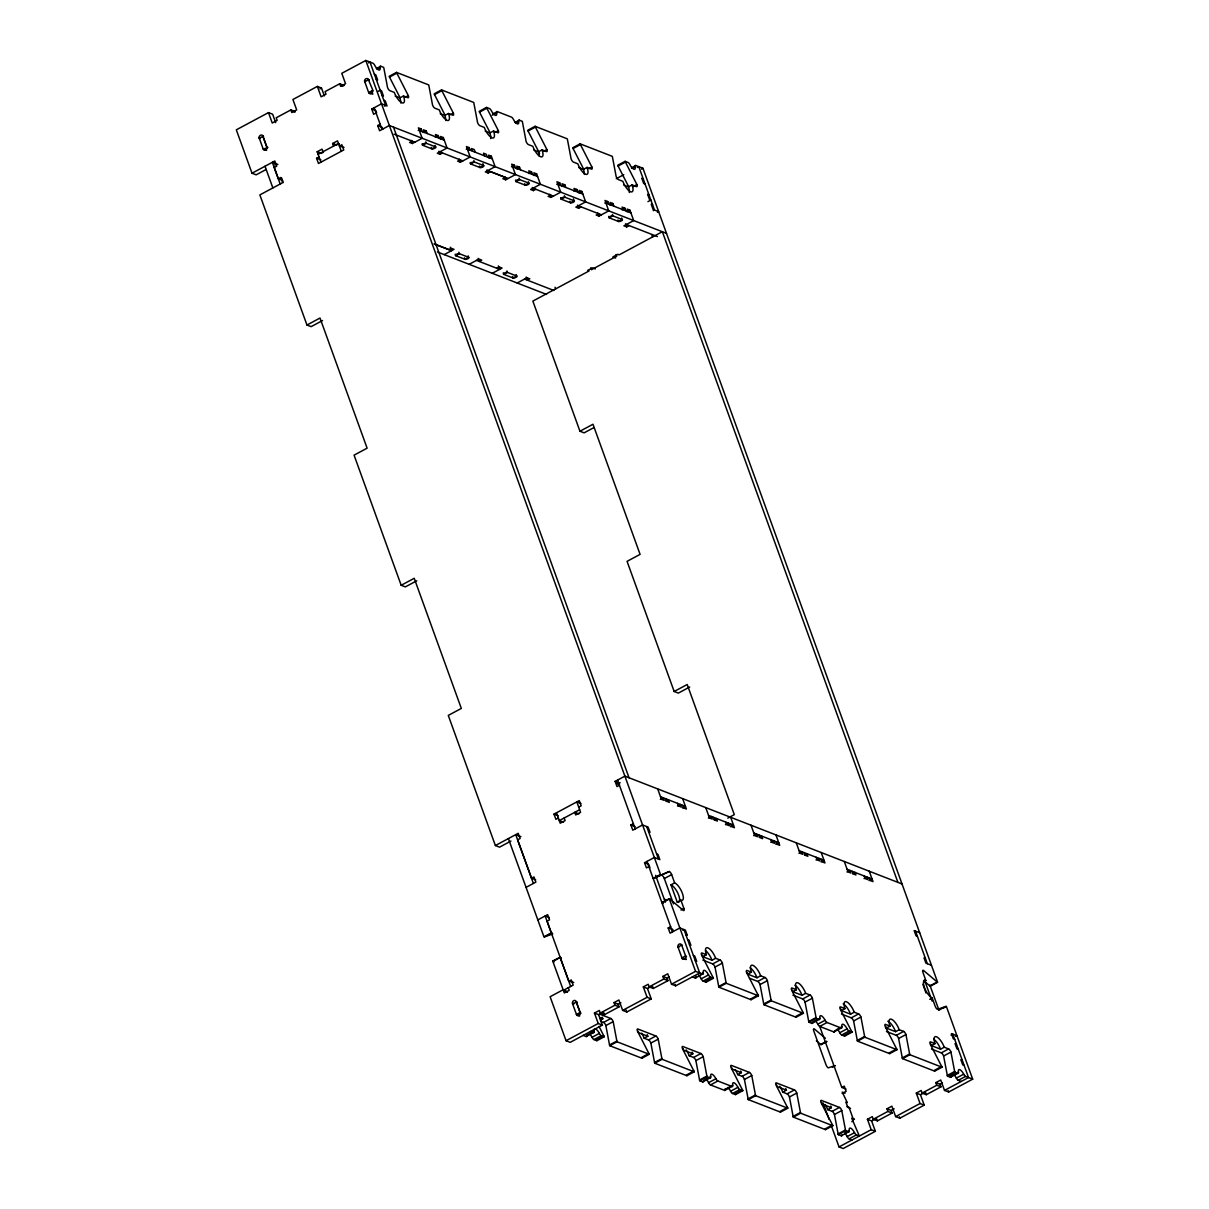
<?xml version="1.0" encoding="UTF-8"?>
<svg xmlns="http://www.w3.org/2000/svg" width="1209" height="1209" viewBox="0 0 1209 1209"><rect width="100%" height="100%" fill="white"/><g stroke="black" fill="none" stroke-linecap="round" stroke-linejoin="round"><path stroke-width="1.5" d="M275.697 122.668L272.645 114.22L268.489 112.603L236.314 129.831L252.016 173.219L256.172 174.837L266.146 169.487M324.329 95.843L321.503 88.03L317.347 86.413L292.91 99.501L296.689 109.913L291.792 112.543L290.855 109.928L276.196 117.787L277.133 120.386L272.252 123.016L268.489 112.603M400.179 97.944L389.51 77.089A2.962 1.043 61.8 0 1 389.192 76.318L396.522 72.389A2.962 1.043 61.8 0 0 396.839 73.16L408.325 95.632A2.962 1.043 61.8 0 1 407.886 97.687L403.504 95.979A9.868 3.491 61.8 0 1 402.023 102.856A9.868 3.491 61.8 0 1 394.255 92.383L389.872 90.675A2.962 1.043 61.8 0 1 387.545 87.532L383.858 68.112A2.962 1.043 61.8 0 0 383.646 67.387L380.729 66.253A2.962 1.043 61.8 0 0 380.049 67.477A5.924 2.086 61.8 0 1 378.689 69.941A5.924 2.086 61.8 0 1 374.82 65.452A2.962 1.043 61.8 0 0 372.886 63.2L365.813 60.45L341.784 73.326L345.547 83.738L340.666 86.353L339.729 83.753L325.07 91.612L326.007 94.211L321.126 96.826L317.347 86.413M319.977 88.846L321.503 88.03M368.473 62.868L369.969 62.067L385.671 105.44L384.447 106.105M294.104 112.044L295.132 111.878M342.056 86.353L343.945 85.537M376.331 68.611L380.729 66.253M377.117 69.049L380.049 67.477M259.255 138.264L262.912 136.3L266.841 147.135A2.222 1.919 -68.7 0 1 265.753 150.052A2.222 1.919 -68.7 0 1 263.214 149.085L259.179 137.917A1.677 1.451 -68.7 0 1 259.149 136.844L259.512 136.088A2.584 2.237 -68.7 0 1 261.688 135.045L262.036 135.136A1.693 1.466 -68.7 0 1 262.837 135.952L263.622 136.254M364.755 81.728L368.428 79.764M389.51 77.089L396.839 73.16M267.914 147.528L263.184 149.1L266.6 150.4M377.737 91.567L380.17 90.267L381.56 90.796L383.449 96.01L382.059 95.466M252.016 173.219L274.821 160.993L276.71 166.192L274.262 167.507L278.342 178.781L282.498 180.398M376.075 112.966L373.626 114.266L371.737 109.067L381.515 103.823L387.061 105.984L385.172 100.77L383.782 100.241M274.7 164.908L276.12 164.137M395.207 96.146L399.831 97.944L403.504 95.979M405.393 97.188L408.325 95.632M320.929 162.187L317.166 151.775L322.047 149.145L322.999 151.76M333.578 146.077L332.641 143.478L337.523 140.864L341.301 151.276M318.103 154.374L338.46 143.463M322.244 152.893L323.453 152.243M338.021 144.445L339.245 143.78M490.204 132.975L479.535 112.12A2.962 1.043 61.8 0 1 479.217 111.349L486.547 107.42A2.962 1.043 61.8 0 0 486.864 108.19L498.35 130.648A2.962 1.043 61.8 0 1 497.912 132.718L493.514 131.01A9.868 3.491 61.8 0 1 492.048 137.886A9.868 3.491 61.8 0 1 484.28 127.413L479.897 125.706A2.962 1.043 61.8 0 1 477.57 122.562L473.883 103.143A2.962 1.043 61.8 0 0 473.671 102.417L441.527 89.904L434.197 93.834A2.962 1.043 61.8 0 0 434.53 94.604L445.184 115.46M434.53 94.604L441.859 90.675A2.962 1.043 61.8 0 1 441.527 89.904M278.342 178.781L280.79 177.481L282.664 182.68L259.859 194.906L306.965 325.025L311.121 326.642L322.531 320.536M344.021 147.438L339.412 146.062L341.86 144.763L343.734 149.961L318.481 163.487L316.607 158.288L319.04 156.974M666.507 233.337L389.358 125.509L379.596 130.753L377.707 125.54L380.155 124.24M316.607 158.288L320.914 159.815M440.227 113.661L444.836 115.46L448.509 113.495L452.891 115.203A2.962 1.043 61.8 0 0 453.345 113.132L441.859 90.675M418.223 130.512L421.155 128.94L422.107 131.539M450.413 114.704L453.345 113.132M423.316 132.491L426.248 130.92L427.185 133.519M412.042 141.136L409.594 142.435L412.375 143.523L422.153 138.279L418.39 127.867L421.155 128.94M479.535 112.12L486.864 108.19M435.316 137.161L438.247 135.589L439.199 138.189M422.682 145.261L426.354 143.297L435.588 146.878A2.222 0.786 -19.9 0 1 434.772 148.284A2.222 0.786 -19.9 0 1 431.9 148.858L422.666 145.261L422.137 143.795M440.408 139.141L443.34 137.569L447.088 147.982L437.31 153.226L440.076 154.299L442.524 152.999M492.909 113.963L497.307 111.606L511.467 117.122A2.962 1.043 61.8 0 1 513.402 119.359A5.924 2.086 61.8 0 0 517.271 123.847A5.924 2.086 61.8 0 0 518.616 121.399A2.962 1.043 61.8 0 1 519.296 120.159L522.228 121.308A2.962 1.043 61.8 0 1 522.439 122.018L526.111 141.453A2.962 1.043 61.8 0 0 528.439 144.596L532.821 146.304A9.868 3.491 61.8 0 0 540.589 156.777A9.868 3.491 61.8 0 0 542.07 149.886L546.453 151.593A2.962 1.043 61.8 0 0 546.891 149.538L535.406 127.066A2.962 1.043 61.8 0 1 535.088 126.31L527.759 130.24A2.962 1.043 61.8 0 0 528.076 130.995L539.562 153.467M492.229 115.187L496.627 112.83A2.962 1.043 61.8 0 1 497.307 111.606M485.232 131.177L489.857 132.975L493.514 131.01M495.418 132.219L498.35 130.648M514.898 122.517L519.296 120.159M466.266 149.206L469.198 147.634L470.135 150.233M515.684 122.955L518.616 121.399M460.07 159.815L457.637 161.129L460.402 162.202L470.195 156.958L466.432 146.546L469.198 147.634M528.076 130.995L535.406 127.066M474.381 161.976L470.724 163.94L470.165 162.49M488.436 157.82L491.368 156.248L495.116 166.676L485.353 171.905L488.119 172.993L490.567 171.678L505.362 177.421L502.914 178.736L505.694 179.809L515.457 174.58L511.694 164.167L514.46 165.24L515.412 167.839M533.789 150.052L538.398 151.85L542.07 149.886M511.528 166.812L514.46 165.24M543.959 151.11L546.891 149.538M516.621 168.792L519.553 167.22L520.49 169.819M628.771 186.881L618.101 166.026A2.962 1.043 61.8 0 1 617.784 165.255L625.113 161.326A2.962 1.043 61.8 0 0 625.431 162.097L636.916 184.554A2.962 1.043 61.8 0 1 636.478 186.624L632.095 184.917A9.868 3.491 61.8 0 1 630.614 191.793A9.868 3.491 61.8 0 1 622.847 181.32L618.464 179.612A2.962 1.043 61.8 0 1 616.137 176.469L612.464 157.049A2.962 1.043 61.8 0 0 612.253 156.324L580.093 143.826L572.764 147.74A2.962 1.043 61.8 0 0 573.096 148.511L583.766 169.366M573.096 148.511L580.426 144.581A2.962 1.043 61.8 0 1 580.093 143.826M528.62 173.461L531.552 171.89L532.504 174.489M533.698 175.441L536.63 173.869L540.408 184.282L530.63 189.511L533.396 190.599L535.844 189.284M578.794 167.567L583.418 169.366L587.075 167.401L591.473 169.109A2.962 1.043 61.8 0 0 591.911 167.054L580.426 144.581M556.805 184.418L559.737 182.846L560.674 185.461M588.979 168.625L591.911 167.054M561.883 186.398L564.815 184.826L565.752 187.425M306.965 325.025L320.007 318.043L367.113 448.176L354.071 455.158L401.176 585.277L405.332 586.894L416.742 580.788M550.609 195.042L548.161 196.357L550.941 197.43L560.734 192.186L556.956 181.773L559.737 182.846M444.217 254.615L454.01 249.356L451.244 248.283L448.796 249.598L434.001 243.855M618.101 166.026L625.431 162.097M573.882 191.067L576.829 189.496L577.766 192.11M578.975 193.047L581.907 191.475L585.655 201.903L575.877 207.132L578.658 208.205L581.091 206.905M631.476 167.87L635.874 165.512L642.946 168.278L937.61 982.267L930.28 986.196M632.262 168.308L635.193 166.751A2.962 1.043 61.8 0 1 635.874 165.512M464.981 259.3L468.639 257.336L468.14 255.855M616.273 178.72L623.784 174.7M637.294 167.462L638.79 166.661L654.492 210.034L653.268 210.683M641.45 169.079L642.946 168.278M469.168 264.318L478.96 259.058L481.726 260.147L479.293 261.446L478.159 258.333M623.799 185.083L628.423 186.881L632.095 184.917M632.519 186.911L636.916 184.554M604.832 203.112L607.764 201.54L608.716 204.14M609.91 205.092L612.857 203.52L613.794 206.119M496.839 268.277L499.287 266.977L502.052 268.05L492.259 273.294M598.651 213.736L596.203 215.036L598.969 216.124L608.762 210.865M621.925 209.762L624.857 208.19L625.809 210.789M627.003 211.741L629.934 210.17L633.697 220.582L623.92 225.826L626.685 226.899L629.133 225.584M647.948 201.631L650.88 200.059L649.505 199.515L647.616 194.317L649.006 194.845M513.024 277.979L516.681 276.015L516.167 274.549M517.21 282.997L526.988 277.753L529.769 278.826L527.32 280.14L526.187 277.012M657.424 212.3L658.648 211.651L653.102 209.489L651.228 204.291L652.618 204.82M595.296 268.927L592.531 267.839L587.634 270.468L589.025 270.997L532.852 301.101L579.957 431.235L592.984 424.253L640.09 554.372L627.063 561.354L674.169 691.488L678.325 693.105L689.719 686.999M593.876 427.608L584.113 432.852L579.957 431.235M401.176 585.277L414.219 578.295L461.324 708.429L448.282 715.411L495.388 845.544L499.544 847.161L510.954 841.041M674.169 691.488L687.196 684.506L734.301 814.639L727.788 818.13M495.388 845.544L518.193 833.318L520.082 838.517L517.633 839.832L531.537 878.218L535.693 879.835M558.346 818.025L555.898 819.324L554.009 814.125L579.262 800.6L581.151 805.799L578.703 807.113M619.446 785.276L616.998 786.591L615.124 781.392L624.887 776.148L902.035 883.975M616.817 784.324L620.066 782.571M579.64 809.713L559.283 820.624L563.439 822.241M660.356 799.361L663.288 797.789L664.225 800.403L661.459 799.315L657.681 788.903M665.917 801.083L668.365 799.769L669.302 802.368L666.537 801.295L665.6 798.696M531.537 878.218L533.97 876.918L535.859 882.117L526.051 887.376M648.598 831.777L649.989 832.306L648.1 827.107L642.553 824.946L632.775 830.19L630.902 824.976L633.335 823.677M677.448 806.01L680.38 804.438L681.317 807.053L678.551 805.965L677.599 803.365M682.511 808.005L685.443 806.433L660.492 796.731M708.383 818.055L711.315 816.483L712.267 819.082L709.487 818.009L705.724 807.597M713.96 819.762L716.408 818.463L717.345 821.062L714.579 819.989L713.627 817.375M537.824 919.898L547.632 914.654L549.521 919.853L547.072 921.167L568.819 981.24L573.746 982.449M648.885 866.611L646.437 867.926L644.563 862.712L654.326 857.483L659.872 859.629L657.998 854.431L656.608 853.886M725.476 824.704L728.407 823.133L729.359 825.732L726.579 824.659L725.642 822.06M730.538 826.684L733.47 825.112L708.534 815.41M653.147 878.369L660.477 874.439L365.813 60.45M669.333 871.493L653.495 878.414L669.333 871.493A2.962 1.043 61.8 0 1 671.66 874.636L674.637 882.872A9.868 3.491 61.8 0 1 682.405 893.345A9.868 3.491 61.8 0 1 680.924 900.221L683.901 908.473A2.962 1.043 61.8 0 1 683.463 910.528L669.65 898.861A2.962 1.043 61.8 0 0 669.348 898.665L661.882 902.534A2.962 1.043 61.8 0 1 662.32 902.791L663.182 903.516M662.003 875.422A2.962 1.043 61.8 0 1 664.33 878.565L671.66 874.636M753.66 835.661L756.592 834.089L757.529 836.704L754.764 835.615L750.985 825.203M759.222 837.384L761.67 836.069L762.607 838.668L759.841 837.595L758.889 834.996M680.924 900.221L677.252 902.186L670.98 884.837L674.637 882.872M770.753 842.31L773.684 840.739L774.621 843.353L771.841 842.265L770.904 839.666M561.339 958.087L560.477 957.362A2.962 1.043 61.8 0 0 560.175 957.15L552.709 961.019L564.316 992.967L569.212 990.352L568.26 987.753M552.845 961.079A2.962 1.043 61.8 0 1 553.148 961.291L560.477 957.362M662.32 902.791L669.65 898.861M775.83 844.29L778.762 842.718L753.812 833.016M680.969 910.045L683.901 908.473M798.922 853.282L801.854 851.71L802.791 854.31L800.026 853.237L796.263 842.824M568.819 981.24L571.268 979.925L573.157 985.139L563.349 990.383L567.505 992L563.152 989.748L550.125 996.73L566.054 1040.722L570.21 1042.339L602.384 1025.111L598.606 1014.699L594.45 1013.082L599.347 1010.467L600.284 1013.066L604.44 1014.683L619.099 1006.825L618.162 1004.226L614.006 1002.609L618.887 999.994L622.65 1010.392L626.806 1012.009L651.243 998.921L647.48 988.509L643.324 986.892L648.205 984.277L649.142 986.876L653.313 988.494L667.972 980.65L667.02 978.036L662.864 976.419L667.761 973.804L671.524 984.217L675.68 985.834L699.709 972.958L684.007 929.585L682.783 930.235M685.896 934.784L687.271 935.328L685.397 930.114L679.851 927.968L670.073 933.197L668.184 927.998L670.632 926.683M804.484 854.99L806.932 853.675L807.869 856.289L805.103 855.201L804.166 852.602M668.184 927.998L672.808 929.373M816.015 859.931L818.946 858.36L819.883 860.959L817.118 859.871L816.166 857.272M821.077 861.911L824.009 860.34L799.058 850.637M577.237 1002.034L572.507 1003.606L576.587 1014.759A1.693 1.466 -68.7 0 0 577.388 1015.575L577.736 1015.666A2.584 2.237 -68.7 0 0 579.897 1014.608L580.275 1013.867A1.677 1.451 -68.7 0 0 580.244 1012.794L576.209 1001.626A2.222 1.919 -68.7 0 0 573.671 1000.659A2.222 1.919 -68.7 0 0 572.537 1003.591L573.837 1004.09M685.609 955.956L681.936 957.921L686.092 959.538M846.965 871.961L849.897 870.389L850.834 873.004L848.068 871.916L844.29 861.503M852.526 873.684L854.975 872.369L855.912 874.968L853.146 873.895L852.194 871.296M702.248 955.11A9.868 3.491 61.8 0 0 702.746 956.667L706.404 954.702A9.868 3.491 61.8 0 1 707.885 947.826A9.868 3.491 61.8 0 1 715.652 958.284L720.035 959.991A2.962 1.043 61.8 0 1 722.362 963.135L726.05 982.569A2.962 1.043 61.8 0 0 726.261 983.28L758.406 995.793L751.076 999.722L718.917 987.209A2.962 1.043 61.8 0 1 718.705 986.499L715.033 967.064A2.962 1.043 61.8 0 0 712.706 963.921L702.882 960.097M600.284 1013.066L614.943 1005.208L619.099 1006.825M649.142 986.876L663.817 979.018L667.972 980.65M598.606 1014.699L602.581 1012.568M618.162 1004.226L620.912 1002.745M647.48 988.509L651.137 986.544M667.02 978.036L669.166 976.887M864.042 878.611L866.974 877.039L867.926 879.653L865.145 878.565L864.208 875.966M600.359 1020.064L602.807 1018.749A9.868 3.491 61.8 0 0 602.158 1017.147M702.746 956.667L711.98 960.248L715.652 958.284M566.054 1040.722L598.228 1023.494L602.384 1025.111M622.65 1010.392L647.087 997.304L651.243 998.921M671.524 984.217L695.553 971.341L702.625 974.091A2.962 1.043 61.8 0 0 703.306 972.867A5.924 2.086 61.8 0 1 704.666 970.419A5.924 2.086 61.8 0 1 708.534 974.907A2.962 1.043 61.8 0 0 710.469 977.144L713.386 978.277L706.056 982.207L703.139 981.073A2.962 1.043 61.8 0 1 701.205 978.822A5.924 2.086 61.8 0 0 698.485 975.104M603.533 1022.421L610.862 1018.492A2.962 1.043 61.8 0 1 613.19 1021.635L616.862 1041.055A2.962 1.043 61.8 0 0 617.074 1041.78L649.233 1054.293L641.903 1058.223L609.744 1045.709A2.962 1.043 61.8 0 1 609.532 1044.984L605.86 1025.564A2.962 1.043 61.8 0 0 603.533 1022.421L600.601 1021.288M712.706 963.921L720.035 959.991M869.105 880.605L872.037 879.034L847.101 869.331M586.803 1035.297L594.133 1031.368A5.924 2.086 61.8 0 1 595.493 1028.919A5.924 2.086 61.8 0 1 599.362 1033.393A2.962 1.043 61.8 0 0 601.296 1035.645L604.213 1036.778L596.883 1040.707L593.967 1039.574A2.962 1.043 61.8 0 1 592.032 1037.322A5.924 2.086 61.8 0 0 590.113 1034.42M700.374 974.439L703.306 972.867M605.86 1025.564L613.19 1021.635M715.033 967.064L722.362 963.135M583.206 1035.388L586.123 1036.521L593.453 1032.592A2.962 1.043 61.8 0 0 594.133 1031.368M692.379 976.887L695.296 978.021L702.625 974.091M592.032 1037.322L599.362 1033.393M701.205 978.822L708.534 974.907M593.967 1039.574L601.296 1035.645M703.139 981.073L710.469 977.144M598.969 1026.381L603.896 1036.007L596.566 1039.936A2.962 1.043 61.8 0 1 596.883 1040.707M706.404 954.702L702.021 952.994A2.962 1.043 61.8 0 0 701.583 955.05L713.068 977.522L705.739 981.436A2.962 1.043 61.8 0 1 706.056 982.207M609.532 1044.984L616.862 1041.055M718.705 986.499L726.05 982.569M609.744 1045.709L617.074 1041.78M718.917 987.209L726.261 983.28M747.268 972.625A9.868 3.491 61.8 0 0 747.751 974.167L751.424 972.202A9.868 3.491 61.8 0 1 752.905 965.326A9.868 3.491 61.8 0 1 760.657 975.799L765.055 977.507A2.962 1.043 61.8 0 1 767.383 980.65L771.055 1000.07A2.962 1.043 61.8 0 0 771.266 1000.795L803.411 1013.308L796.081 1017.237L763.937 1004.724A2.962 1.043 61.8 0 1 763.725 1003.999L760.053 984.579A2.962 1.043 61.8 0 0 757.726 981.436L749.535 978.247M641.692 1033.181A9.868 3.491 61.8 0 1 644.155 1038.229L647.828 1036.264A9.868 3.491 61.8 0 0 647.178 1034.662M747.751 974.167L757 977.764L760.657 975.799M648.538 1039.936L655.867 1036.007A2.962 1.043 61.8 0 1 658.195 1039.151L661.882 1058.57A2.962 1.043 61.8 0 0 662.094 1059.296L694.238 1071.809L686.908 1075.738L654.764 1063.225A2.962 1.043 61.8 0 1 654.553 1062.499L650.865 1043.08A2.962 1.043 61.8 0 0 648.538 1039.936L644.155 1038.229M757.726 981.436L765.055 977.507M650.865 1043.08L658.195 1039.151M760.053 984.579L767.383 980.65M655.867 1036.007L637.853 1028.995A2.962 1.043 61.8 0 0 637.415 1031.065L648.901 1053.523L641.571 1057.452A2.962 1.043 61.8 0 1 641.903 1058.223M751.424 972.202L747.041 970.495A2.962 1.043 61.8 0 0 746.588 972.565L758.073 995.022L750.744 998.951A2.962 1.043 61.8 0 1 751.076 999.722M654.553 1062.499L661.882 1058.57M763.725 1003.999L771.055 1000.07M654.764 1063.225L662.094 1059.296M763.937 1004.724L771.266 1000.795M792.273 990.141A9.868 3.491 61.8 0 0 792.772 991.682L796.429 989.718A9.868 3.491 61.8 0 1 797.91 982.841A9.868 3.491 61.8 0 1 805.678 993.314L810.06 995.022A2.962 1.043 61.8 0 1 812.388 998.166L816.06 1017.585A2.962 1.043 61.8 0 0 816.271 1018.31L819.203 1019.444A2.962 1.043 61.8 0 0 819.883 1018.22A5.924 2.086 61.8 0 1 821.228 1015.772A5.924 2.086 61.8 0 1 825.112 1020.26A2.962 1.043 61.8 0 0 827.047 1022.497L841.192 1028.013A2.962 1.043 61.8 0 0 841.872 1026.773A5.924 2.086 61.8 0 1 843.232 1024.325A5.924 2.086 61.8 0 1 847.101 1028.814A2.962 1.043 61.8 0 0 849.035 1031.05L851.967 1032.199L844.623 1036.113L841.706 1034.98A2.962 1.043 61.8 0 1 839.771 1032.743A5.924 2.086 61.8 0 0 837.58 1029.539M686.153 1049.865A9.868 3.491 61.8 0 1 689.16 1055.744L692.833 1053.78A9.868 3.491 61.8 0 0 692.183 1052.162M792.772 991.682L802.005 995.279L805.678 993.314M689.16 1055.744L693.558 1057.452L700.888 1053.523A2.962 1.043 61.8 0 1 703.215 1056.666L706.887 1076.086A2.962 1.043 61.8 0 0 707.099 1076.811L710.031 1077.944A2.962 1.043 61.8 0 0 710.711 1076.72A5.924 2.086 61.8 0 1 712.056 1074.257A5.924 2.086 61.8 0 1 715.924 1078.745A2.962 1.043 61.8 0 0 717.859 1080.997L732.019 1086.498A2.962 1.043 61.8 0 0 732.699 1085.274A5.924 2.086 61.8 0 1 734.059 1082.826A5.924 2.086 61.8 0 1 737.928 1087.314A2.962 1.043 61.8 0 0 739.863 1089.551L742.779 1090.684L735.45 1094.613L732.533 1093.48A2.962 1.043 61.8 0 1 730.599 1091.243A5.924 2.086 61.8 0 0 727.878 1087.511M792.908 995.128L802.731 998.951L810.06 995.022M710.031 1077.944L702.701 1081.874L699.769 1080.74A2.962 1.043 61.8 0 1 699.558 1080.015L695.885 1060.595L703.215 1056.666M819.203 1019.444L811.874 1023.373L808.942 1022.24A2.962 1.043 61.8 0 1 808.73 1021.514L805.058 1002.095L812.388 998.166M700.888 1053.523L682.873 1046.51A2.962 1.043 61.8 0 0 682.435 1048.581L693.906 1071.038L686.576 1074.967A2.962 1.043 61.8 0 1 686.908 1075.738M796.429 989.718L792.046 988.01A2.962 1.043 61.8 0 0 791.608 990.08L803.093 1012.538L795.764 1016.467A2.962 1.043 61.8 0 1 796.081 1017.237M699.558 1080.015L706.887 1076.086M808.73 1021.514L816.06 1017.585M699.769 1080.74L707.099 1076.811M808.942 1022.24L816.271 1018.31M710.711 1076.72L703.381 1080.65A2.962 1.043 61.8 0 1 702.701 1081.874M819.883 1018.22L812.554 1022.149A2.962 1.043 61.8 0 1 811.874 1023.373M840.814 1009.016A9.868 3.491 61.8 0 0 841.313 1010.573L844.985 1008.608A9.868 3.491 61.8 0 1 846.451 1001.732A9.868 3.491 61.8 0 1 854.219 1012.205L858.602 1013.913A2.962 1.043 61.8 0 1 860.929 1017.056L864.616 1036.476A2.962 1.043 61.8 0 0 864.828 1037.201L896.972 1049.699L889.643 1053.628L857.498 1041.13A2.962 1.043 61.8 0 1 857.287 1040.405L853.599 1020.97A2.962 1.043 61.8 0 0 851.272 1017.842L841.449 1014.019M705.89 1078.957A5.924 2.086 61.8 0 1 708.595 1082.675L715.924 1078.745M815.591 1020.97A5.924 2.086 61.8 0 1 817.768 1024.174L825.112 1020.26M708.595 1082.675A2.962 1.043 61.8 0 0 710.529 1084.926L717.859 1080.997M817.768 1024.174A2.962 1.043 61.8 0 0 819.702 1026.426L827.047 1022.497M735.238 1069.587A9.868 3.491 61.8 0 1 737.717 1074.62L741.374 1072.655A9.868 3.491 61.8 0 0 740.724 1071.053M841.313 1010.573L850.547 1014.17L854.219 1012.205M742.099 1076.327L749.429 1072.413A2.962 1.043 61.8 0 1 751.756 1075.542L755.444 1094.976A2.962 1.043 61.8 0 0 755.655 1095.702L787.8 1108.2L780.47 1112.129L748.326 1099.616A2.962 1.043 61.8 0 1 748.114 1098.905L744.427 1079.471A2.962 1.043 61.8 0 0 742.099 1076.327L737.717 1074.62M851.272 1017.842L858.602 1013.913M923.464 981.95L925.913 980.635L922.92 972.399A2.962 1.043 61.8 0 1 923.374 970.328L937.171 981.995A2.962 1.043 61.8 0 0 937.489 982.207M710.529 1084.926L724.69 1090.427A2.962 1.043 61.8 0 0 725.37 1089.203L732.699 1085.274M836.008 1029.917L841.872 1026.773M744.427 1079.471L751.756 1075.542M853.599 1020.97L860.929 1017.056M724.69 1090.427L732.019 1086.498M819.702 1026.426L833.862 1031.927L841.192 1028.013M730.599 1091.243L737.928 1087.314M839.771 1032.743L847.101 1028.814M816.362 1040.783L820.669 1044.425L826.533 1041.281M923.812 980.816L929.842 985.924L937.171 981.995M821.107 1044.682L826.971 1041.538M732.533 1093.48L739.863 1089.551M841.706 1034.98L849.035 1031.05M749.429 1072.413L731.415 1065.401A2.962 1.043 61.8 0 0 730.977 1067.456L742.462 1089.929L735.132 1093.843A2.962 1.043 61.8 0 1 735.45 1094.613M844.985 1008.608L840.587 1006.901A2.962 1.043 61.8 0 0 840.149 1008.971L851.635 1031.428L844.305 1035.357A2.962 1.043 61.8 0 1 844.623 1036.113M929.751 999.299L932.184 997.984L935.177 1006.22A2.962 1.043 61.8 0 0 937.504 1009.364L945.997 1006.372L938.668 1010.301M748.114 1098.905L755.444 1094.976M857.287 1040.405L864.616 1036.476M748.326 1099.616L755.655 1095.702M857.498 1041.13L864.828 1037.201M885.834 1026.532A9.868 3.491 61.8 0 0 886.333 1028.088L889.99 1026.124A9.868 3.491 61.8 0 1 891.471 1019.247A9.868 3.491 61.8 0 1 899.224 1029.72L903.622 1031.413A2.962 1.043 61.8 0 1 905.949 1034.556L909.621 1053.991A2.962 1.043 61.8 0 0 909.833 1054.716L941.977 1067.215L934.648 1071.144L902.503 1058.631A2.962 1.043 61.8 0 1 902.292 1057.92L898.619 1038.486A2.962 1.043 61.8 0 0 896.292 1035.342L886.469 1031.519M779.714 1086.271A9.868 3.491 61.8 0 1 782.722 1092.135L786.394 1090.17A9.868 3.491 61.8 0 0 785.744 1088.568M886.333 1028.088L895.567 1031.67L899.224 1029.72M832.427 1067.23L835.359 1065.658M943.428 1007.989L946.36 1006.417L972.686 1079.169L948.657 1092.029L944.501 1090.412L940.738 1080.015L935.842 1082.629L936.794 1085.229L940.95 1086.846L926.29 1094.704L922.135 1093.087L921.182 1090.488L916.301 1093.102L920.064 1103.515L924.22 1105.132L899.798 1118.219L895.642 1116.602L891.864 1106.19L886.983 1108.804L887.92 1111.419L892.076 1113.036L877.417 1120.879L873.261 1119.262L872.324 1116.663L867.427 1119.277L871.205 1129.69L875.361 1131.307L843.187 1148.55L839.031 1146.933L831.067 1124.929M787.119 1093.843L794.449 1089.914A2.962 1.043 61.8 0 1 796.776 1093.057L800.449 1112.492A2.962 1.043 61.8 0 0 800.66 1113.202L832.805 1125.715L825.475 1129.644L793.331 1117.131A2.962 1.043 61.8 0 1 793.119 1116.406L789.447 1096.986A2.962 1.043 61.8 0 0 787.119 1093.843L782.722 1092.135M896.292 1035.342L903.622 1031.413M789.447 1096.986L796.776 1093.057M898.619 1038.486L905.949 1034.556M794.449 1089.914L776.435 1082.916A2.962 1.043 61.8 0 0 775.982 1084.972L787.467 1107.429L780.137 1111.358A2.962 1.043 61.8 0 1 780.47 1112.129M889.99 1026.124L885.608 1024.416A2.962 1.043 61.8 0 0 885.154 1026.471L896.64 1048.944L889.31 1052.858A2.962 1.043 61.8 0 1 889.643 1053.628M820.065 1027.363L841.812 1087.435L844.245 1086.135L846.134 1091.334L842.159 1093.465M793.119 1116.406L800.449 1112.492M902.292 1057.92L909.621 1053.991M793.331 1117.131L800.66 1113.202M902.503 1058.631L909.833 1054.716M930.839 1044.047A9.868 3.491 61.8 0 0 931.338 1045.589L935.01 1043.624A9.868 3.491 61.8 0 1 936.476 1036.748A9.868 3.491 61.8 0 1 944.244 1047.221L948.627 1048.928A2.962 1.043 61.8 0 1 950.954 1052.072L954.642 1071.506A2.962 1.043 61.8 0 0 954.853 1072.217L957.77 1073.365A2.962 1.043 61.8 0 0 958.45 1072.126A5.924 2.086 61.8 0 1 959.81 1069.678A5.924 2.086 61.8 0 1 963.679 1074.166A2.962 1.043 61.8 0 0 965.613 1076.403L972.686 1079.169M950.999 1035.146L952.828 1034.163L968.53 1077.551L944.501 1090.412M955.76 1036.445L956.984 1035.781L951.438 1033.635L953.327 1038.833L954.717 1039.377M825.263 1104.603A9.868 3.491 61.8 0 1 827.742 1109.65L831.399 1107.686A9.868 3.491 61.8 0 0 830.749 1106.084M931.338 1045.589L940.572 1049.185L944.244 1047.221M827.742 1109.65L832.124 1111.358L839.454 1107.429A2.962 1.043 61.8 0 1 841.781 1110.572L845.469 1129.992A2.962 1.043 61.8 0 0 845.68 1130.717L848.597 1131.851A2.962 1.043 61.8 0 0 849.277 1130.627A5.924 2.086 61.8 0 1 850.637 1128.178A5.924 2.086 61.8 0 1 854.506 1132.667A2.962 1.043 61.8 0 0 856.44 1134.903L859.357 1136.037L851.695 1118.159L854.461 1119.232M931.474 1049.034L941.297 1052.858L948.627 1048.928M848.597 1131.851L841.268 1135.78L838.336 1134.646A2.962 1.043 61.8 0 1 838.124 1133.921L834.452 1114.502L841.781 1110.572M957.77 1073.365L950.44 1077.279L947.524 1076.146A2.962 1.043 61.8 0 1 947.312 1075.421L943.624 1056.001L950.954 1052.072M839.454 1107.429L821.44 1100.417A2.962 1.043 61.8 0 0 821.002 1102.487L832.487 1124.944L825.158 1128.874A2.962 1.043 61.8 0 1 825.475 1129.644M935.01 1043.624L930.613 1041.931A2.962 1.043 61.8 0 0 930.174 1043.987L941.66 1066.444L934.33 1070.373A2.962 1.043 61.8 0 1 934.648 1071.144M838.124 1133.921L845.469 1129.992M947.312 1075.421L954.642 1071.506M838.336 1134.646L845.68 1130.717M947.524 1076.146L954.853 1072.217M844.879 1132.984L849.277 1130.627M950.44 1077.279A2.962 1.043 61.8 0 0 951.12 1076.055L958.45 1072.126M873.261 1119.262L887.92 1111.419M922.135 1093.087L936.794 1085.229M867.427 1119.277L871.598 1120.909L875.256 1118.945M886.983 1108.804L891.139 1110.421L894.192 1108.789M916.301 1093.102L920.457 1094.719L924.432 1092.588M935.842 1082.629L940.013 1084.246L942.446 1082.932M844.985 1133.377A5.924 2.086 61.8 0 1 847.177 1136.596L854.506 1132.667M953.372 1074.151A5.924 2.086 61.8 0 1 956.349 1078.096L963.679 1074.166M847.177 1136.596A2.962 1.043 61.8 0 0 849.111 1138.833L856.44 1134.903M956.349 1078.096A2.962 1.043 61.8 0 0 958.284 1080.332L965.613 1076.403M839.031 1146.933L871.205 1129.69M895.642 1116.602L920.064 1103.515M552.181 932.789L544.322 936.915L552.815 933.922M834.694 1065.628L828.331 1067.864A2.962 1.043 61.8 0 1 826.004 1064.721L813.748 1030.884A2.962 1.043 61.8 0 1 814.201 1028.829L825.415 1038.304M396.522 72.389L428.666 84.902A2.962 1.043 61.8 0 1 428.878 85.627L432.55 105.047A2.962 1.043 61.8 0 0 434.877 108.19L439.275 109.898A9.868 3.491 61.8 0 0 447.028 120.371A9.868 3.491 61.8 0 0 448.509 113.495M486.547 107.42L489.464 108.553A2.962 1.043 61.8 0 1 491.398 110.805A5.924 2.086 61.8 0 0 495.267 115.293A5.924 2.086 61.8 0 0 496.627 112.83M535.088 126.31L567.233 138.808A2.962 1.043 61.8 0 1 567.444 139.534L571.116 158.953A2.962 1.043 61.8 0 0 573.459 162.097L577.842 163.804A9.868 3.491 61.8 0 0 585.594 174.277A9.868 3.491 61.8 0 0 587.075 167.401M625.113 161.326L628.03 162.474A2.962 1.043 61.8 0 1 629.965 164.711A5.924 2.086 61.8 0 0 633.833 169.2A5.924 2.086 61.8 0 0 635.193 166.751M374.367 74.217L375.757 74.746L377.631 79.96L376.256 79.416M643.188 178.796L641.798 178.267L643.687 183.466L645.077 184.01M371.813 93.788L368.685 92.579L364.65 81.411A1.677 1.451 -68.7 0 1 364.619 80.323L364.982 79.582A2.584 2.237 -68.7 0 1 367.158 78.54L367.34 78.555A1.693 1.466 -68.7 0 1 368.322 79.446L369.349 79.854M364.65 81.411L365.42 81.713M373.128 90.917L368.307 79.446M339.729 83.753L343.885 85.371M371.737 109.067L375.893 110.684L376.603 112.633M426.248 130.92L423.467 129.831L424.419 132.446M438.247 135.589L435.482 134.516L436.419 137.116M443.34 137.569L440.56 136.481L441.497 139.095M491.368 156.248L488.602 155.175L489.539 157.775M519.553 167.22L516.772 166.132L517.724 168.746M531.552 171.89L528.786 170.817L529.723 173.416M536.63 173.869L533.864 172.781L534.801 175.396M564.815 184.826L562.034 183.753L562.986 186.352M576.829 189.496L574.048 188.423L574.985 191.022M581.907 191.475L579.126 190.402L580.078 193.002M607.764 201.54L604.999 200.467L608.747 210.88M612.857 203.52L610.077 202.432L611.013 205.046M624.857 208.19L622.091 207.117L623.028 209.716M629.934 210.17L627.169 209.081L628.106 211.696M419.311 130.481L444.262 140.184M467.354 149.16L492.29 158.863M512.631 166.766L537.582 176.469M557.878 184.388L582.829 194.09M605.921 203.082L630.871 212.784M474.366 161.991L483.615 165.573L479.958 167.537L470.694 163.956A2.222 0.786 -19.9 0 1 471.495 162.565A2.222 0.786 -19.9 0 1 474.366 161.991L473.837 160.525M377.707 125.54L381.863 127.157M394.119 134.139L414.823 142.194M439.774 151.911L462.866 160.888M487.816 170.59L508.128 178.494M533.078 188.211L553.405 196.115M578.34 205.817L601.432 214.794M626.383 224.511L657.454 236.586M290.855 109.928L295.011 111.545M332.641 143.478L336.797 145.095M615.653 258.016L612.887 256.943L617.769 254.313L619.159 254.857L662.351 231.72L897.879 882.358M317.166 151.775L321.322 153.392M259.179 137.917L260.479 138.43M277.889 164.484L272.342 162.323L280.186 184.01M434.62 244.097L451.562 250.686L450.292 247.21M476.497 260.388L499.589 269.365L498.335 265.904M524.54 279.067L553.873 290.492M458.891 252.258L459.42 253.724L455.748 255.703A2.222 0.786 -19.9 0 1 456.549 254.298A2.222 0.786 -19.9 0 1 459.42 253.724L468.669 257.321A2.222 0.786 -19.9 0 1 467.868 258.711A2.222 0.786 -19.9 0 1 464.997 259.285L455.748 255.703L455.234 254.222M513.039 277.979L503.775 274.383L507.448 272.418L516.696 276.015A2.222 0.786 -19.9 0 1 515.911 277.39A2.222 0.786 -19.9 0 1 513.039 277.979L512.51 276.513M437.446 251.971L546.544 294.422M615.124 781.392L619.628 783.976M919.701 932.774L914.155 930.613L916.029 935.811L917.419 936.355M580.97 803.532L576.814 801.915L580.592 812.312L575.696 814.942L574.759 812.327L578.915 813.944M630.902 824.976L635.057 826.593M554.009 814.125L558.165 815.743M925.429 958.48L924.039 957.936L925.928 963.15L931.474 965.296M644.563 862.712L648.719 864.329L649.974 867.805M520.898 836.658L515.714 834.648L533.381 883.447M666.809 900.146L664.497 899.239L665.449 901.838M687.619 939.559L689.009 940.103L690.883 945.302L689.508 944.758M956.44 1044.153L955.05 1043.609L956.939 1048.807L958.329 1049.352M682.465 945.408L681.68 945.106A2.222 1.919 -68.7 0 0 679.141 944.138A2.222 1.919 -68.7 0 0 678.007 947.07L682.057 958.238A1.693 1.466 -68.7 0 0 682.858 959.069L683.206 959.16A2.584 2.237 -68.7 0 0 685.367 958.087L685.745 957.362A1.677 1.451 -68.7 0 0 685.73 956.274L681.68 945.106L678.007 947.07L678.793 947.372M693.422 955.609L694.812 956.153L696.701 961.351L695.311 960.807M962.243 1060.187L960.868 1059.658L962.742 1064.857L964.132 1065.401M685.715 956.274L686.5 956.576M682.057 958.238L684.914 959.357M549.309 917.601L545.153 915.984L551.304 932.94L543.974 936.869L508.384 838.578M958.284 1080.332L961.2 1081.466M841.812 1087.435L845.968 1089.052M845.046 1093.208L842.265 1092.12L847.267 1102.638L845.877 1102.109L847.766 1107.308L850.531 1108.381M599.392 1014.034L610.862 1018.492M599.724 1017.555L602.807 1018.749M647.828 1036.264L638.579 1032.667A9.868 3.491 61.8 0 1 638.095 1031.126M692.833 1053.78L683.599 1050.183A9.868 3.491 61.8 0 1 683.1 1048.626M741.374 1072.655L732.14 1069.073A9.868 3.491 61.8 0 1 731.641 1067.517M786.394 1090.17L777.145 1086.574A9.868 3.491 61.8 0 1 776.662 1085.032M831.399 1107.686L822.165 1104.089A9.868 3.491 61.8 0 1 821.667 1102.548M580.244 1012.794L581.03 1013.097M846.995 1106.719A2.222 1.919 -68.7 0 1 849.186 1107.822L853.222 1118.99L854.264 1119.398M579.202 1015.53L576.436 1014.457L580.093 1012.492L576.164 1001.641M576.587 1014.759L579.7 1015.968M590.536 1031.458L593.453 1032.592M849.111 1138.833L852.028 1139.966M553.148 961.291L554.009 962.016M915.53 931.157L927.318 963.679M929.857 985.033L938.819 1009.772M924.432 979.879L932.109 1001.082M651.983 235.332L652.573 236.949M922.875 984.338L926.018 993.012M869.241 871.205L873.004 881.618L870.238 880.545L869.286 877.946M948.128 1090.578L948.657 1092.029M940.013 1084.246L940.95 1086.846M625.552 223.771L626.685 226.899M621.638 218.028L622.167 219.494A2.222 0.786 -19.9 0 1 621.381 220.884A2.222 0.786 -19.9 0 1 618.509 221.459L609.276 217.862L608.747 216.396M617.98 219.993L618.509 221.459L622.197 219.479L612.933 215.897A2.222 0.786 -19.9 0 0 610.061 216.471A2.222 0.786 -19.9 0 0 609.276 217.862L612.948 215.897L612.404 214.431M925.459 1092.422L926.29 1094.704M920.457 1094.719L924.22 1105.132M616.122 254.54L616.711 256.172L591.473 269.698L590.763 267.748M597.851 212.996L598.969 216.124M821.198 852.526L824.961 862.939L822.196 861.851L821.259 859.251M577.524 205.092L578.658 208.205M573.429 198.85L574.139 200.8A2.222 0.786 -19.9 0 1 573.338 202.19A2.222 0.786 -19.9 0 1 570.467 202.764L561.233 199.183L560.704 197.717M569.938 201.298L570.467 202.764L574.154 200.8L564.89 197.218A2.222 0.786 -19.9 0 0 562.019 197.792A2.222 0.786 -19.9 0 0 561.233 199.183L564.92 197.203L564.361 195.752M899.269 1116.753L899.798 1118.219M891.139 1110.421L892.076 1113.036M549.808 194.301L550.941 197.43M775.936 834.905L779.699 845.318L776.934 844.245L775.982 841.645M876.706 1118.929L877.417 1120.879M871.598 1120.909L875.361 1131.307M532.277 187.471L533.396 190.599M528.363 181.728L528.892 183.179A2.222 0.786 -19.9 0 1 528.091 184.569A2.222 0.786 -19.9 0 1 525.22 185.143L515.986 181.562L515.457 180.096M524.691 183.692L525.22 185.143L528.892 183.179L519.643 179.597A2.222 0.786 -19.9 0 0 516.772 180.171A2.222 0.786 -19.9 0 0 515.986 181.562L519.643 179.597L519.114 178.131M555.067 287.258L555.656 288.891M504.561 176.68L505.694 179.809M730.659 817.299L734.437 827.712L731.657 826.639L730.72 824.024M487.227 156.883L486.29 154.284L483.524 153.195L484.461 155.81M486.985 169.864L488.119 172.993M482.89 163.638L483.6 165.588A2.222 0.786 -19.9 0 1 482.814 166.963A2.222 0.786 -19.9 0 1 479.943 167.552L479.414 166.086M823.102 1102.925L829.072 1119.428M475.228 152.213L474.276 149.614L471.51 148.526L472.447 151.125M506.934 270.952L507.463 272.418A2.222 0.786 -19.9 0 0 504.591 272.992A2.222 0.786 -19.9 0 0 503.79 274.383L503.261 272.917M459.269 159.089L460.402 162.202M682.632 798.62L686.395 809.017L683.629 807.944L682.677 805.345M438.958 151.185L440.076 154.299M435.044 145.428L435.572 146.893L431.915 148.843L431.371 147.392M425.795 141.831L426.324 143.297A2.222 0.786 -19.9 0 0 423.452 143.871A2.222 0.786 -19.9 0 0 422.666 145.261M464.468 257.819L464.997 259.285M411.241 140.395L412.375 143.523M393.514 127.126L629.043 777.765M646.709 826.563L658.497 859.1M664.33 878.565L673.504 903.939M669.212 898.604L695.553 971.341M372.372 92.881L372.84 94.196M655.595 875.301L665.192 901.808M685.579 958.087L686.032 959.341M381.984 127.489L382.694 129.439M672.34 929.615L672.824 930.915M374.185 107.752L382.029 129.439M617.557 780.077L635.224 828.875M646.996 861.413L672.521 931.897M675.151 984.368L675.68 985.834M662.864 976.419L663.817 979.018M652.361 985.894L653.313 988.494M643.324 986.892L647.087 997.304M564.165 818.009L565.117 820.609L560.22 823.223L556.457 812.811M626.111 1010.059L626.806 1012.009M614.006 1002.609L614.943 1005.208M603.669 1012.568L604.44 1014.683M594.45 1013.082L598.228 1023.494M281.546 177.814L283.238 182.499M262.837 135.952L266.887 147.12M560.039 957.105L570.678 986.468M265.013 166.253L272.856 187.939M853.237 1118.99A1.677 1.451 -68.7 0 1 853.252 1120.078L852.889 1120.819A2.584 2.237 -68.7 0 1 851.816 1121.68M820.971 1044.621A2.962 1.043 61.8 0 1 820.669 1044.425M586.833 1035.448A2.962 1.043 61.8 0 1 586.123 1036.521M693.558 1057.452A2.962 1.043 61.8 0 1 695.885 1060.595M725.37 1089.203A5.924 2.086 61.8 0 1 725.279 1088.568M832.124 1111.358A2.962 1.043 61.8 0 1 834.452 1114.502M841.978 1134.722A2.962 1.043 61.8 0 1 841.268 1135.78M603.896 1036.007A2.962 1.043 61.8 0 1 604.213 1036.778M648.901 1053.523A2.962 1.043 61.8 0 1 649.233 1054.293M693.906 1071.038A2.962 1.043 61.8 0 1 694.238 1071.809M742.462 1089.929A2.962 1.043 61.8 0 1 742.779 1090.684M787.467 1107.429A2.962 1.043 61.8 0 1 787.8 1108.2M832.487 1124.944A2.962 1.043 61.8 0 1 832.805 1125.715M932.184 997.984A9.868 3.491 61.8 0 1 924.432 987.511A9.868 3.491 61.8 0 1 925.913 980.635M930.144 986.136A2.962 1.043 61.8 0 1 929.842 985.924M670.98 884.837A9.868 3.491 61.8 0 1 678.733 895.31A9.868 3.491 61.8 0 1 677.252 902.186M713.068 977.522A2.962 1.043 61.8 0 1 713.386 978.277M758.073 995.022A2.962 1.043 61.8 0 1 758.406 995.793M803.093 1012.538A2.962 1.043 61.8 0 1 803.411 1013.308M851.635 1031.428A2.962 1.043 61.8 0 1 851.967 1032.199M896.64 1048.944A2.962 1.043 61.8 0 1 896.972 1049.699M941.66 1066.444A2.962 1.043 61.8 0 1 941.977 1067.215M951.12 1076.055A5.924 2.086 61.8 0 1 951.03 1075.421M695.296 978.021A2.962 1.043 61.8 0 0 695.976 976.796A5.924 2.086 61.8 0 1 695.885 976.162M802.731 998.951A2.962 1.043 61.8 0 1 805.058 1002.095M834.542 1030.703A2.962 1.043 61.8 0 1 833.862 1031.927M941.297 1052.858A2.962 1.043 61.8 0 1 943.624 1056.001M705.618 950.606A9.868 3.491 61.8 0 1 711.98 960.248M750.124 967.759A9.868 3.491 61.8 0 1 757 977.764M795.144 985.275A9.868 3.491 61.8 0 1 802.005 995.279M843.217 1003.893A9.868 3.491 61.8 0 1 850.547 1014.17M887.799 1021.212A9.868 3.491 61.8 0 1 895.567 1031.67M933.711 1039.196A9.868 3.491 61.8 0 1 940.572 1049.185M628.423 186.881A9.868 3.491 61.8 0 1 629.3 192.488M583.418 169.366A9.868 3.491 61.8 0 1 584.355 174.428M538.398 151.85A9.868 3.491 61.8 0 1 539.365 156.309M489.857 132.975A9.868 3.491 61.8 0 1 490.718 138.582M444.836 115.46A9.868 3.491 61.8 0 1 445.789 120.522M399.831 97.944A9.868 3.491 61.8 0 1 400.784 103.007M372.357 90.615L368.685 92.579A2.222 1.919 -68.7 0 0 371.223 93.546A2.222 1.919 -68.7 0 0 372.357 90.615"/></g></svg>
